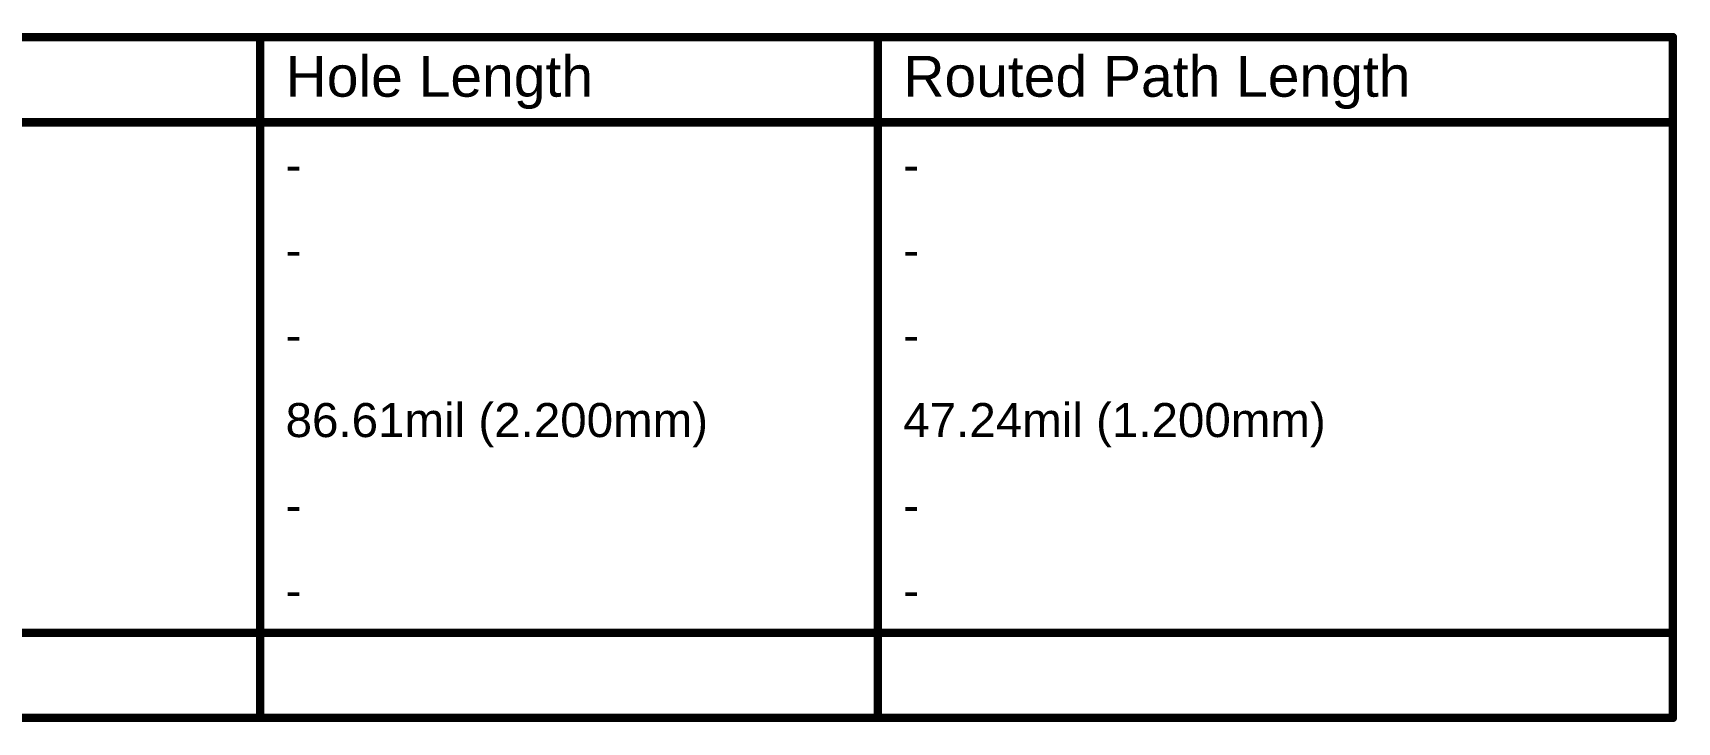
# Model space of a CAD drawing. Header units: inches. Extents: x -0.4 to 12.9, y -0.9 to 6.
# Drawn here: x 10.001 to 12.901, y 4.819 to 6.034 of the extents above; entities that cross this region are included whole.
import ezdxf

# ---------------------------------------------------------------- set-up
doc = ezdxf.new("R2010")
doc.units = ezdxf.units.IN
doc.header["$MEASUREMENT"] = 0
doc.layers.add('Drill Drawing', color=1, linetype='Continuous')
doc.styles.add('Arial', font='', dxfattribs={"height": 0.2})
doc.styles.get('Arial').set_extended_font_data('Arial')

msp = doc.modelspace()

# ---------------------------------------------------------------- linework, layer by layer
at = {"layer": 'Drill Drawing'}
for points in [[(-0.1943, 6.0269, 0.015, 0.015, 0), (12.894, 6.0269, 0.015, 0.015, 0)], [(10.4017, 4.8269, 0.015, 0.015, 0), (10.4017, 6.0269, 0.015, 0.015, 0)], [(11.4914, 4.8269, 0.015, 0.015, 0), (11.4914, 6.0269, 0.015, 0.015, 0)], [(12.894, 4.8269, 0.015, 0.015, 0), (12.894, 6.0269, 0.015, 0.015, 0)], [(-0.1943, 5.8769, 0.015, 0.015, 0), (12.894, 5.8769, 0.015, 0.015, 0)], [(-0.1943, 4.9769, 0.015, 0.015, 0), (12.894, 4.9769, 0.015, 0.015, 0)], [(-0.1943, 4.8269, 0.015, 0.015, 0), (12.894, 4.8269, 0.015, 0.015, 0)]]:
    msp.add_lwpolyline(points, format="xyseb", dxfattribs=at)
for points in [[(10.3979, 6.0269, 0.0075, 0.0075, 1), (10.4054, 6.0269, 0.0075, 0.0075, 1)], [(11.4876, 6.0269, 0.0075, 0.0075, 1), (11.4951, 6.0269, 0.0075, 0.0075, 1)], [(12.8902, 6.0269, 0.0075, 0.0075, 1), (12.8977, 6.0269, 0.0075, 0.0075, 1)], [(12.8902, 6.0269, 0.0075, 0.0075, 1), (12.8977, 6.0269, 0.0075, 0.0075, 1)], [(12.8902, 5.8769, 0.0075, 0.0075, 1), (12.8977, 5.8769, 0.0075, 0.0075, 1)], [(12.8902, 4.9769, 0.0075, 0.0075, 1), (12.8977, 4.9769, 0.0075, 0.0075, 1)], [(10.3979, 4.8269, 0.0075, 0.0075, 1), (10.4054, 4.8269, 0.0075, 0.0075, 1)], [(11.4876, 4.8269, 0.0075, 0.0075, 1), (11.4951, 4.8269, 0.0075, 0.0075, 1)], [(12.8902, 4.8269, 0.0075, 0.0075, 1), (12.8977, 4.8269, 0.0075, 0.0075, 1)], [(12.8902, 4.8269, 0.0075, 0.0075, 1), (12.8977, 4.8269, 0.0075, 0.0075, 1)]]:
    msp.add_lwpolyline(points, format="xyseb", close=True, dxfattribs=at)

# ---------------------------------------------------------------- texts
at = {"layer": 'Drill Drawing', "style": 'Arial'}
for s, height, p in [('Hole Length', 0.072, (10.4467, 5.9219)), ('Routed Path Length', 0.072, (11.5364, 5.9219)), ('-', 0.06, (10.4467, 5.7719)), ('-', 0.06, (11.5364, 5.7719)), ('-', 0.06, (10.4467, 5.6219)), ('-', 0.06, (11.5364, 5.6219)), ('-', 0.06, (10.4467, 5.4719)), ('-', 0.06, (11.5364, 5.4719)), ('86.61mil (2.200mm)', 0.06, (10.4467, 5.3219)), ('47.24mil (1.200mm)', 0.06, (11.5364, 5.3219)), ('-', 0.06, (10.4467, 5.1719)), ('-', 0.06, (11.5364, 5.1719)), ('-', 0.06, (10.4467, 5.0219)), ('-', 0.06, (11.5364, 5.0219))]:
    msp.add_text(s, height=height, dxfattribs=at).set_placement(p)

doc.saveas('drawing.dxf')
